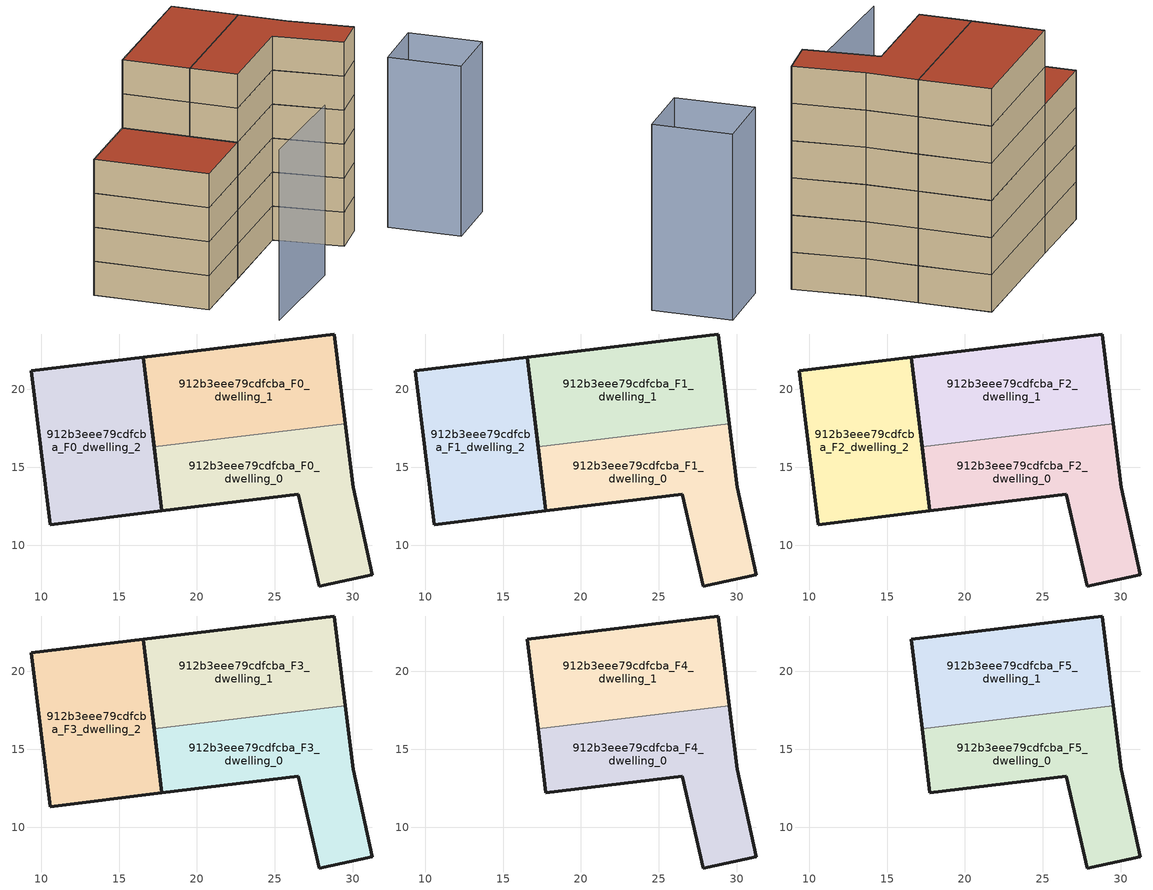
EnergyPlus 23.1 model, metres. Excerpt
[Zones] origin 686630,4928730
912b3eee79cdfcba_F0_dwelling_0
 floor ground (EU_floor_Construction): 31.25,8.1 30.04,13.7 29.54,17.8 17.25,16.31 17.75,12.2 26.52,13.27 27.85,7.37 z0
 wall outside (EU_wall_Construction): 29.54,17.8 30.04,13.7 31.25,8.1 27.85,7.37 26.52,13.27 17.75,12.2 17.25,16.31 z0:3
 wall to 912b3eee79cdfcba_F0_dwelling_1 (EU_wall_Construction): 17.25,16.31 29.53,17.8 z0:3
912b3eee79cdfcba_F0_dwelling_1
 floor ground (EU_floor_Construction): 29.54,17.8 28.82,23.56 16.55,22.07 17.25,16.31 z0
 wall outside (EU_wall_Construction): 17.25,16.31 16.55,22.07 28.82,23.56 29.54,17.8 z0:3
912b3eee79cdfcba_F0_dwelling_2
 floor ground (EU_floor_Construction): 17.75,12.2 16.55,22.07 9.37,21.19 10.58,11.32 z0
 wall outside (EU_wall_Construction): 16.55,22.07 17.75,12.2 10.58,11.32 9.37,21.19 16.55,22.07 z0:3
912b3eee79cdfcba_F1_dwelling_0
 floor to 912b3eee79cdfcba_F0_dwelling_0 (EU_floor_Construction): 31.25,8.1 30.04,13.7 29.53,17.8 17.25,16.31 17.75,12.2 26.52,13.27 27.85,7.37 z3
 wall outside (EU_wall_Construction): 29.54,17.8 30.04,13.7 31.25,8.1 27.85,7.37 26.52,13.27 17.75,12.2 17.25,16.31 z3:6
 wall to 912b3eee79cdfcba_F1_dwelling_1 (EU_wall_Construction): 17.25,16.31 29.53,17.8 z3:6
912b3eee79cdfcba_F1_dwelling_1
 floor to 912b3eee79cdfcba_F0_dwelling_1 (EU_floor_Construction): 29.53,17.8 28.82,23.56 16.55,22.07 17.25,16.31 z3
 wall outside (EU_wall_Construction): 17.25,16.31 16.55,22.07 28.82,23.56 29.54,17.8 z3:6
912b3eee79cdfcba_F1_dwelling_2
 floor to 912b3eee79cdfcba_F0_dwelling_2 (EU_floor_Construction): 17.75,12.2 16.55,22.07 9.37,21.19 10.58,11.32 z3
 wall outside (EU_wall_Construction): 16.55,22.07 17.75,12.2 10.58,11.32 9.37,21.19 16.55,22.07 z3:6
912b3eee79cdfcba_F2_dwelling_0
 floor to 912b3eee79cdfcba_F1_dwelling_0 (EU_floor_Construction): 31.25,8.1 30.04,13.7 29.53,17.8 17.25,16.31 17.75,12.2 26.52,13.27 27.85,7.37 z6
 wall outside (EU_wall_Construction): 29.54,17.8 30.04,13.7 31.25,8.1 27.85,7.37 26.52,13.27 17.75,12.2 17.25,16.31 z6:9
 wall to 912b3eee79cdfcba_F2_dwelling_1 (EU_wall_Construction): 17.25,16.31 29.53,17.8 z6:9
912b3eee79cdfcba_F2_dwelling_1
 floor to 912b3eee79cdfcba_F1_dwelling_1 (EU_floor_Construction): 29.53,17.8 28.82,23.56 16.55,22.07 17.25,16.31 z6
 wall outside (EU_wall_Construction): 17.25,16.31 16.55,22.07 28.82,23.56 29.54,17.8 z6:9
912b3eee79cdfcba_F2_dwelling_2
 floor to 912b3eee79cdfcba_F1_dwelling_2 (EU_floor_Construction): 17.75,12.2 16.55,22.07 9.37,21.19 10.58,11.32 z6
 wall outside (EU_wall_Construction): 16.55,22.07 17.75,12.2 10.58,11.32 9.37,21.19 16.55,22.07 z6:9
912b3eee79cdfcba_F3_dwelling_0
 floor to 912b3eee79cdfcba_F2_dwelling_0 (EU_floor_Construction): 31.25,8.1 30.04,13.7 29.53,17.8 17.25,16.31 17.75,12.2 26.52,13.27 27.85,7.37 z9
 wall outside (EU_wall_Construction): 29.54,17.8 30.04,13.7 31.25,8.1 27.85,7.37 26.52,13.27 17.75,12.2 17.25,16.31 z9:12
 wall to 912b3eee79cdfcba_F3_dwelling_1 (EU_wall_Construction): 17.25,16.31 29.53,17.8 z9:12
912b3eee79cdfcba_F3_dwelling_1
 floor to 912b3eee79cdfcba_F2_dwelling_1 (EU_floor_Construction): 29.53,17.8 28.82,23.56 16.55,22.07 17.25,16.31 z9
 wall outside (EU_wall_Construction): 17.25,16.31 16.55,22.07 28.82,23.56 29.54,17.8 z9:12
912b3eee79cdfcba_F3_dwelling_2
 floor to 912b3eee79cdfcba_F2_dwelling_2 (EU_floor_Construction): 17.75,12.2 16.55,22.07 9.37,21.19 10.58,11.32 z9
 wall outside (EU_wall_Construction): 16.55,22.07 17.75,12.2 10.58,11.32 9.37,21.19 16.55,22.07 z9:12
 roof outside (EU_roof_Construction): 16.55,22.07 17.75,12.2 10.58,11.32 9.37,21.19 z12
912b3eee79cdfcba_F4_dwelling_0
 floor to 912b3eee79cdfcba_F3_dwelling_0 (EU_floor_Construction): 31.25,8.1 30.04,13.7 29.53,17.8 17.25,16.31 17.75,12.2 26.52,13.27 27.85,7.37 z12
 wall outside (EU_wall_Construction): 29.54,17.8 30.04,13.7 31.25,8.1 27.85,7.37 26.52,13.27 17.75,12.2 17.25,16.31 z12:15
 wall to 912b3eee79cdfcba_F4_dwelling_1 (EU_wall_Construction): 17.25,16.31 29.53,17.8 z12:15
912b3eee79cdfcba_F4_dwelling_1
 floor to 912b3eee79cdfcba_F3_dwelling_1 (EU_floor_Construction): 29.53,17.8 28.82,23.56 16.55,22.07 17.25,16.31 z12
 wall outside (EU_wall_Construction): 17.25,16.31 16.55,22.07 28.82,23.56 29.54,17.8 z12:15
912b3eee79cdfcba_F5_dwelling_0
 floor to 912b3eee79cdfcba_F4_dwelling_0 (EU_floor_Construction): 31.25,8.1 30.04,13.7 29.53,17.8 17.25,16.31 17.75,12.2 26.52,13.27 27.85,7.37 z15
 wall outside (EU_wall_Construction): 29.54,17.8 30.04,13.7 31.25,8.1 27.85,7.37 26.52,13.27 17.75,12.2 17.25,16.31 z15:18
 wall to 912b3eee79cdfcba_F5_dwelling_1 (EU_wall_Construction): 17.25,16.31 29.53,17.8 z15:18
 roof outside (EU_roof_Construction): 29.54,17.8 30.04,13.7 31.25,8.1 27.85,7.37 26.52,13.27 17.75,12.2 17.25,16.31 z18
912b3eee79cdfcba_F5_dwelling_1
 floor to 912b3eee79cdfcba_F4_dwelling_1 (EU_floor_Construction): 29.53,17.8 28.82,23.56 16.55,22.07 17.25,16.31 z15
 wall outside (EU_wall_Construction): 17.25,16.31 16.55,22.07 28.82,23.56 29.54,17.8 z15:18
 roof outside (EU_roof_Construction): 28.82,23.56 29.54,17.8 17.25,16.31 16.55,22.07 z18
shading: 11.08,5.2 21.49,6.09 / 39.55,0.53 34.02,-0.27 / 34.02,-0.27 33.12,6 / 33.12,6 38.65,6.8 / 38.65,6.8 39.55,0.53 z0:15
[Building]
EU S2 Campaign: North Axis=0; Terrain=City; Solar Distribution=FullExterior
[Site:Location]
Bologna: Latitude=44.5; Longitude=11.25; Time Zone=1; Elevation=37
[SizingPeriod:WeatherFileDays]
AnnualSizingPeriod: Begin Month=1; Begin Day of Month=1; End Month=12; End Day of Month=31; Day of Week for Start Day=Monday; Use Weather File Daylight Saving Period=No; Use Weather File Rain and Snow Indicators=No
[MATERIAL]
EU_InternalMass_Material: Roughness=MediumRough; Thickness=0.1; Conductivity=1; Density=1800; Specific Heat=900; Thermal Absorptance=0.9; Solar Absorptance=0.7; Visible Absorptance=0.7
[MATERIAL:NOMASS] Roughness=MediumRough; Thermal Absorptance=0.9; Solar Absorptance=0.7; Visible Absorptance=0.7
Name | Thermal Resistance
EU_wall_NoMass | 0.905828
EU_roof_NoMass | 0.37593
EU_floor_NoMass | 0.67114
[CONSTRUCTION]
EU_wall_Construction: EU_wall_NoMass
EU_roof_Construction: EU_roof_NoMass
EU_floor_Construction: EU_floor_NoMass
EU_InternalMass_Construction: EU_InternalMass_Material
[ZONE] Type=1; Multiplier=1; Ceiling Height=autocalculate; Floor Area=autocalculate; Part of Total Floor Area=Yes
Name | Volume
912b3eee79cdfcba_F0_dwelling_0; 912b3eee79cdfcba_F1_dwelling_0; 912b3eee79cdfcba_F2_dwelling_0; 912b3eee79cdfcba_F3_dwelling_0; 912b3eee79cdfcba_F4_dwelling_0; 912b3eee79cdfcba_F5_dwelling_0 | 215.429
912b3eee79cdfcba_F0_dwelling_1; 912b3eee79cdfcba_F1_dwelling_1; 912b3eee79cdfcba_F2_dwelling_1; 912b3eee79cdfcba_F3_dwelling_1; 912b3eee79cdfcba_F4_dwelling_1; 912b3eee79cdfcba_F5_dwelling_1 | 215.418
912b3eee79cdfcba_F0_dwelling_2 | 215.427
912b3eee79cdfcba_F1_dwelling_2; 912b3eee79cdfcba_F2_dwelling_2; 912b3eee79cdfcba_F3_dwelling_2 | 215.428
[INTERNALMASS] Construction=EU_InternalMass_Construction
Name | Zone or ZoneList | Surface Area
912b3eee79cdfcba_F0_dwelling_0_EU_InternalMass | 912b3eee79cdfcba_F0_dwelling_0 | 71.8099
912b3eee79cdfcba_F0_dwelling_1_EU_InternalMass | 912b3eee79cdfcba_F0_dwelling_1 | 71.8063
912b3eee79cdfcba_F0_dwelling_2_EU_InternalMass | 912b3eee79cdfcba_F0_dwelling_2 | 71.8088
912b3eee79cdfcba_F1_dwelling_0_EU_InternalMass | 912b3eee79cdfcba_F1_dwelling_0 | 71.8099
912b3eee79cdfcba_F1_dwelling_1_EU_InternalMass | 912b3eee79cdfcba_F1_dwelling_1 | 71.8063
912b3eee79cdfcba_F1_dwelling_2_EU_InternalMass | 912b3eee79cdfcba_F1_dwelling_2 | 71.8088
912b3eee79cdfcba_F2_dwelling_0_EU_InternalMass | 912b3eee79cdfcba_F2_dwelling_0 | 71.8099
912b3eee79cdfcba_F2_dwelling_1_EU_InternalMass | 912b3eee79cdfcba_F2_dwelling_1 | 71.8063
912b3eee79cdfcba_F2_dwelling_2_EU_InternalMass | 912b3eee79cdfcba_F2_dwelling_2 | 71.8088
912b3eee79cdfcba_F3_dwelling_0_EU_InternalMass | 912b3eee79cdfcba_F3_dwelling_0 | 71.8099
912b3eee79cdfcba_F3_dwelling_1_EU_InternalMass | 912b3eee79cdfcba_F3_dwelling_1 | 71.8063
912b3eee79cdfcba_F3_dwelling_2_EU_InternalMass | 912b3eee79cdfcba_F3_dwelling_2 | 71.8088
912b3eee79cdfcba_F4_dwelling_0_EU_InternalMass | 912b3eee79cdfcba_F4_dwelling_0 | 107.713
912b3eee79cdfcba_F4_dwelling_1_EU_InternalMass | 912b3eee79cdfcba_F4_dwelling_1 | 107.709
912b3eee79cdfcba_F5_dwelling_0_EU_InternalMass | 912b3eee79cdfcba_F5_dwelling_0 | 107.713
912b3eee79cdfcba_F5_dwelling_1_EU_InternalMass | 912b3eee79cdfcba_F5_dwelling_1 | 107.709
[OTHEREQUIPMENT] Fuel Type=Electricity; Design Level Calculation Method=Watts/Area; Power per Zone Floor Area=1; Fraction Latent=0; Fraction Radiant=0; Fraction Lost=0; Carbon Dioxide Generation Rate=0; EndUse Subcategory=EU_Step8_InternalGains
Name | Zone or ZoneList or Space or SpaceList | Schedule
EU_Step8_InternalGain_912b3eee79cdfcba_F0_dwelling_0_f000 | 912b3eee79cdfcba_F0_dwelling_0 | EU_Step8_GainSchedule_912b3eee79cdfcba_F0_dwelling_0_f000
EU_Step8_InternalGain_912b3eee79cdfcba_F0_dwelling_1_f000 | 912b3eee79cdfcba_F0_dwelling_1 | EU_Step8_GainSchedule_912b3eee79cdfcba_F0_dwelling_1_f000
EU_Step8_InternalGain_912b3eee79cdfcba_F0_dwelling_2_f000 | 912b3eee79cdfcba_F0_dwelling_2 | EU_Step8_GainSchedule_912b3eee79cdfcba_F0_dwelling_2_f000
EU_Step8_InternalGain_912b3eee79cdfcba_F1_dwelling_0_f000 | 912b3eee79cdfcba_F1_dwelling_0 | EU_Step8_GainSchedule_912b3eee79cdfcba_F1_dwelling_0_f000
EU_Step8_InternalGain_912b3eee79cdfcba_F1_dwelling_1_f000 | 912b3eee79cdfcba_F1_dwelling_1 | EU_Step8_GainSchedule_912b3eee79cdfcba_F1_dwelling_1_f000
EU_Step8_InternalGain_912b3eee79cdfcba_F1_dwelling_2_f000 | 912b3eee79cdfcba_F1_dwelling_2 | EU_Step8_GainSchedule_912b3eee79cdfcba_F1_dwelling_2_f000
EU_Step8_InternalGain_912b3eee79cdfcba_F2_dwelling_0_f000 | 912b3eee79cdfcba_F2_dwelling_0 | EU_Step8_GainSchedule_912b3eee79cdfcba_F2_dwelling_0_f000
EU_Step8_InternalGain_912b3eee79cdfcba_F2_dwelling_1_f000 | 912b3eee79cdfcba_F2_dwelling_1 | EU_Step8_GainSchedule_912b3eee79cdfcba_F2_dwelling_1_f000
EU_Step8_InternalGain_912b3eee79cdfcba_F2_dwelling_2_f000 | 912b3eee79cdfcba_F2_dwelling_2 | EU_Step8_GainSchedule_912b3eee79cdfcba_F2_dwelling_2_f000
EU_Step8_InternalGain_912b3eee79cdfcba_F3_dwelling_0_f000 | 912b3eee79cdfcba_F3_dwelling_0 | EU_Step8_GainSchedule_912b3eee79cdfcba_F3_dwelling_0_f000
EU_Step8_InternalGain_912b3eee79cdfcba_F3_dwelling_1_f000 | 912b3eee79cdfcba_F3_dwelling_1 | EU_Step8_GainSchedule_912b3eee79cdfcba_F3_dwelling_1_f000
EU_Step8_InternalGain_912b3eee79cdfcba_F3_dwelling_2_f000 | 912b3eee79cdfcba_F3_dwelling_2 | EU_Step8_GainSchedule_912b3eee79cdfcba_F3_dwelling_2_f000
EU_Step8_InternalGain_912b3eee79cdfcba_F4_dwelling_0_f000 | 912b3eee79cdfcba_F4_dwelling_0 | EU_Step8_GainSchedule_912b3eee79cdfcba_F4_dwelling_0_f000
EU_Step8_InternalGain_912b3eee79cdfcba_F4_dwelling_1_f000 | 912b3eee79cdfcba_F4_dwelling_1 | EU_Step8_GainSchedule_912b3eee79cdfcba_F4_dwelling_1_f000
EU_Step8_InternalGain_912b3eee79cdfcba_F5_dwelling_0_f000 | 912b3eee79cdfcba_F5_dwelling_0 | EU_Step8_GainSchedule_912b3eee79cdfcba_F5_dwelling_0_f000
EU_Step8_InternalGain_912b3eee79cdfcba_F5_dwelling_1_f000 | 912b3eee79cdfcba_F5_dwelling_1 | EU_Step8_GainSchedule_912b3eee79cdfcba_F5_dwelling_1_f000
[ZONEVENTILATION:DESIGNFLOWRATE] Schedule=EU_AlwaysOn; Design Flow Rate Calculation Method=AirChanges/Hour; Air Changes per Hour=0.73129; Ventilation Type=Natural; Fan Pressure Rise=0; Fan Total Efficiency=1; Constant Term Coefficient=1; Temperature Term Coefficient=0; Velocity Term Coefficient=0; Velocity Squared Term Coefficient=0; Minimum Indoor Temperature=-100; Maximum Indoor Temperature=100; Delta Temperature=-100; Minimum Outdoor Temperature=-100; Maximum Outdoor Temperature=100; Maximum Wind Speed=40
Name | Zone or ZoneList or Space or SpaceList
EU_ConstantAir_912b3eee79cdfcba_F0_dwelling_0 | 912b3eee79cdfcba_F0_dwelling_0
EU_ConstantAir_912b3eee79cdfcba_F0_dwelling_1 | 912b3eee79cdfcba_F0_dwelling_1
EU_ConstantAir_912b3eee79cdfcba_F0_dwelling_2 | 912b3eee79cdfcba_F0_dwelling_2
EU_ConstantAir_912b3eee79cdfcba_F1_dwelling_0 | 912b3eee79cdfcba_F1_dwelling_0
EU_ConstantAir_912b3eee79cdfcba_F1_dwelling_1 | 912b3eee79cdfcba_F1_dwelling_1
EU_ConstantAir_912b3eee79cdfcba_F1_dwelling_2 | 912b3eee79cdfcba_F1_dwelling_2
EU_ConstantAir_912b3eee79cdfcba_F2_dwelling_0 | 912b3eee79cdfcba_F2_dwelling_0
EU_ConstantAir_912b3eee79cdfcba_F2_dwelling_1 | 912b3eee79cdfcba_F2_dwelling_1
EU_ConstantAir_912b3eee79cdfcba_F2_dwelling_2 | 912b3eee79cdfcba_F2_dwelling_2
EU_ConstantAir_912b3eee79cdfcba_F3_dwelling_0 | 912b3eee79cdfcba_F3_dwelling_0
EU_ConstantAir_912b3eee79cdfcba_F3_dwelling_1 | 912b3eee79cdfcba_F3_dwelling_1
EU_ConstantAir_912b3eee79cdfcba_F3_dwelling_2 | 912b3eee79cdfcba_F3_dwelling_2
EU_ConstantAir_912b3eee79cdfcba_F4_dwelling_0 | 912b3eee79cdfcba_F4_dwelling_0
EU_ConstantAir_912b3eee79cdfcba_F4_dwelling_1 | 912b3eee79cdfcba_F4_dwelling_1
EU_ConstantAir_912b3eee79cdfcba_F5_dwelling_0 | 912b3eee79cdfcba_F5_dwelling_0
EU_ConstantAir_912b3eee79cdfcba_F5_dwelling_1 | 912b3eee79cdfcba_F5_dwelling_1
[HVACTEMPLATE:THERMOSTAT] Constant Heating Setpoint=20; Constant Cooling Setpoint=50
EU_HeatOnly_912b3eee79cdfcba_F0_dwelling_0; EU_HeatOnly_912b3eee79cdfcba_F0_dwelling_1; EU_HeatOnly_912b3eee79cdfcba_F0_dwelling_2; EU_HeatOnly_912b3eee79cdfcba_F1_dwelling_0; EU_HeatOnly_912b3eee79cdfcba_F1_dwelling_1; EU_HeatOnly_912b3eee79cdfcba_F1_dwelling_2; EU_HeatOnly_912b3eee79cdfcba_F2_dwelling_0; EU_HeatOnly_912b3eee79cdfcba_F2_dwelling_1; EU_HeatOnly_912b3eee79cdfcba_F2_dwelling_2; EU_HeatOnly_912b3eee79cdfcba_F3_dwelling_0; EU_HeatOnly_912b3eee79cdfcba_F3_dwelling_1; EU_HeatOnly_912b3eee79cdfcba_F3_dwelling_2; EU_HeatOnly_912b3eee79cdfcba_F4_dwelling_0; EU_HeatOnly_912b3eee79cdfcba_F4_dwelling_1; EU_HeatOnly_912b3eee79cdfcba_F5_dwelling_0; EU_HeatOnly_912b3eee79cdfcba_F5_dwelling_1
[HVACTEMPLATE:ZONE:IDEALLOADSAIRSYSTEM] System Availability Schedule=EU_AlwaysOn; Maximum Heating Supply Air Temperature=50; Minimum Cooling Supply Air Temperature=13; Maximum Heating Supply Air Humidity Ratio=0.0156; Minimum Cooling Supply Air Humidity Ratio=0.0077; Heating Limit=NoLimit; Cooling Limit=NoLimit; Heating Availability Schedule=EU_AlwaysOn; Cooling Availability Schedule=EU_CoolingOff; Dehumidification Control Type=ConstantSensibleHeatRatio; Cooling Sensible Heat Ratio=0.7; Dehumidification Setpoint=60; Humidification Control Type=None; Humidification Setpoint=30; Outdoor Air Method=None; Outdoor Air Flow Rate per Person=0.00944; Outdoor Air Flow Rate per Zone Floor Area=0; Outdoor Air Flow Rate per Zone=0; Demand Controlled Ventilation Type=None; Outdoor Air Economizer Type=NoEconomizer; Heat Recovery Type=None; Sensible Heat Recovery Effectiveness=0.7; Latent Heat Recovery Effectiveness=0.65
Name | Template Thermostat
912b3eee79cdfcba_F0_dwelling_0 | EU_HeatOnly_912b3eee79cdfcba_F0_dwelling_0
912b3eee79cdfcba_F0_dwelling_1 | EU_HeatOnly_912b3eee79cdfcba_F0_dwelling_1
912b3eee79cdfcba_F0_dwelling_2 | EU_HeatOnly_912b3eee79cdfcba_F0_dwelling_2
912b3eee79cdfcba_F1_dwelling_0 | EU_HeatOnly_912b3eee79cdfcba_F1_dwelling_0
912b3eee79cdfcba_F1_dwelling_1 | EU_HeatOnly_912b3eee79cdfcba_F1_dwelling_1
912b3eee79cdfcba_F1_dwelling_2 | EU_HeatOnly_912b3eee79cdfcba_F1_dwelling_2
912b3eee79cdfcba_F2_dwelling_0 | EU_HeatOnly_912b3eee79cdfcba_F2_dwelling_0
912b3eee79cdfcba_F2_dwelling_1 | EU_HeatOnly_912b3eee79cdfcba_F2_dwelling_1
912b3eee79cdfcba_F2_dwelling_2 | EU_HeatOnly_912b3eee79cdfcba_F2_dwelling_2
912b3eee79cdfcba_F3_dwelling_0 | EU_HeatOnly_912b3eee79cdfcba_F3_dwelling_0
912b3eee79cdfcba_F3_dwelling_1 | EU_HeatOnly_912b3eee79cdfcba_F3_dwelling_1
912b3eee79cdfcba_F3_dwelling_2 | EU_HeatOnly_912b3eee79cdfcba_F3_dwelling_2
912b3eee79cdfcba_F4_dwelling_0 | EU_HeatOnly_912b3eee79cdfcba_F4_dwelling_0
912b3eee79cdfcba_F4_dwelling_1 | EU_HeatOnly_912b3eee79cdfcba_F4_dwelling_1
912b3eee79cdfcba_F5_dwelling_0 | EU_HeatOnly_912b3eee79cdfcba_F5_dwelling_0
912b3eee79cdfcba_F5_dwelling_1 | EU_HeatOnly_912b3eee79cdfcba_F5_dwelling_1
[SIZING:ZONE] Zone Cooling Design Supply Air Temperature Input Method=SupplyAirTemperature; Zone Cooling Design Supply Air Temperature=13; Zone Heating Design Supply Air Temperature Input Method=SupplyAirTemperature; Zone Heating Design Supply Air Temperature=50; Zone Cooling Design Supply Air Humidity Ratio=0.008; Zone Heating Design Supply Air Humidity Ratio=0.008; Cooling Design Air Flow Method=DesignDay; Cooling Design Air Flow Rate=0; Cooling Minimum Air Flow per Zone Floor Area=0.000762; Cooling Minimum Air Flow=0; Cooling Minimum Air Flow Fraction=0.2; Heating Design Air Flow Method=DesignDay; Heating Design Air Flow Rate=0; Heating Maximum Air Flow per Zone Floor Area=0.002032; Heating Maximum Air Flow=0.141576; Heating Maximum Air Flow Fraction=0.3; Account for Dedicated Outdoor Air System=No; Dedicated Outdoor Air System Control Strategy=NeutralSupplyAir; Dedicated Outdoor Air Low Setpoint Temperature for Design=autosize; Dedicated Outdoor Air High Setpoint Temperature for Design=autosize; Zone Load Sizing Method=Sensible Load Only No Latent Load; Zone Latent Cooling Design Supply Air Humidity Ratio Input Method=HumidityRatioDifference; Zone Cooling Design Supply Air Humidity Ratio Difference=0.005; Zone Latent Heating Design Supply Air Humidity Ratio Input Method=HumidityRatioDifference; Zone Humidification Design Supply Air Humidity Ratio Difference=0.005
912b3eee79cdfcba_F0_dwelling_0; 912b3eee79cdfcba_F0_dwelling_1; 912b3eee79cdfcba_F0_dwelling_2; 912b3eee79cdfcba_F1_dwelling_0; 912b3eee79cdfcba_F1_dwelling_1; 912b3eee79cdfcba_F1_dwelling_2; 912b3eee79cdfcba_F2_dwelling_0; 912b3eee79cdfcba_F2_dwelling_1; 912b3eee79cdfcba_F2_dwelling_2; 912b3eee79cdfcba_F3_dwelling_0; 912b3eee79cdfcba_F3_dwelling_1; 912b3eee79cdfcba_F3_dwelling_2; 912b3eee79cdfcba_F4_dwelling_0; 912b3eee79cdfcba_F4_dwelling_1; 912b3eee79cdfcba_F5_dwelling_0; 912b3eee79cdfcba_F5_dwelling_1
[SCHEDULE:CONSTANT]
Name | Hourly Value
EU_AlwaysOn | 1
EU_CoolingOff | 0
[SCHEDULE:FILE] Column Number=1; Rows to Skip at Top=0; Number of Hours of Data=8760; Column Separator=Comma; Interpolate to Timestep=No; Minutes per Item=60; Adjust Schedule for Daylight Savings=Yes
Name | File
EU_Step8_GainSchedule_912b3eee79cdfcba_F0_dwelling_0_f000 | ../../schedules/912b3eee79cdfcba/912b3eee79cdfcba_F0_dwelling_0_f000_gain.csv
EU_Step8_GainSchedule_912b3eee79cdfcba_F0_dwelling_1_f000 | ../../schedules/912b3eee79cdfcba/912b3eee79cdfcba_F0_dwelling_1_f000_gain.csv
EU_Step8_GainSchedule_912b3eee79cdfcba_F0_dwelling_2_f000 | ../../schedules/912b3eee79cdfcba/912b3eee79cdfcba_F0_dwelling_2_f000_gain.csv
EU_Step8_GainSchedule_912b3eee79cdfcba_F1_dwelling_0_f000 | ../../schedules/912b3eee79cdfcba/912b3eee79cdfcba_F1_dwelling_0_f000_gain.csv
EU_Step8_GainSchedule_912b3eee79cdfcba_F1_dwelling_1_f000 | ../../schedules/912b3eee79cdfcba/912b3eee79cdfcba_F1_dwelling_1_f000_gain.csv
EU_Step8_GainSchedule_912b3eee79cdfcba_F1_dwelling_2_f000 | ../../schedules/912b3eee79cdfcba/912b3eee79cdfcba_F1_dwelling_2_f000_gain.csv
EU_Step8_GainSchedule_912b3eee79cdfcba_F2_dwelling_0_f000 | ../../schedules/912b3eee79cdfcba/912b3eee79cdfcba_F2_dwelling_0_f000_gain.csv
EU_Step8_GainSchedule_912b3eee79cdfcba_F2_dwelling_1_f000 | ../../schedules/912b3eee79cdfcba/912b3eee79cdfcba_F2_dwelling_1_f000_gain.csv
EU_Step8_GainSchedule_912b3eee79cdfcba_F2_dwelling_2_f000 | ../../schedules/912b3eee79cdfcba/912b3eee79cdfcba_F2_dwelling_2_f000_gain.csv
EU_Step8_GainSchedule_912b3eee79cdfcba_F3_dwelling_0_f000 | ../../schedules/912b3eee79cdfcba/912b3eee79cdfcba_F3_dwelling_0_f000_gain.csv
EU_Step8_GainSchedule_912b3eee79cdfcba_F3_dwelling_1_f000 | ../../schedules/912b3eee79cdfcba/912b3eee79cdfcba_F3_dwelling_1_f000_gain.csv
EU_Step8_GainSchedule_912b3eee79cdfcba_F3_dwelling_2_f000 | ../../schedules/912b3eee79cdfcba/912b3eee79cdfcba_F3_dwelling_2_f000_gain.csv
EU_Step8_GainSchedule_912b3eee79cdfcba_F4_dwelling_0_f000 | ../../schedules/912b3eee79cdfcba/912b3eee79cdfcba_F4_dwelling_0_f000_gain.csv
EU_Step8_GainSchedule_912b3eee79cdfcba_F4_dwelling_1_f000 | ../../schedules/912b3eee79cdfcba/912b3eee79cdfcba_F4_dwelling_1_f000_gain.csv
EU_Step8_GainSchedule_912b3eee79cdfcba_F5_dwelling_0_f000 | ../../schedules/912b3eee79cdfcba/912b3eee79cdfcba_F5_dwelling_0_f000_gain.csv
EU_Step8_GainSchedule_912b3eee79cdfcba_F5_dwelling_1_f000 | ../../schedules/912b3eee79cdfcba/912b3eee79cdfcba_F5_dwelling_1_f000_gain.csv
